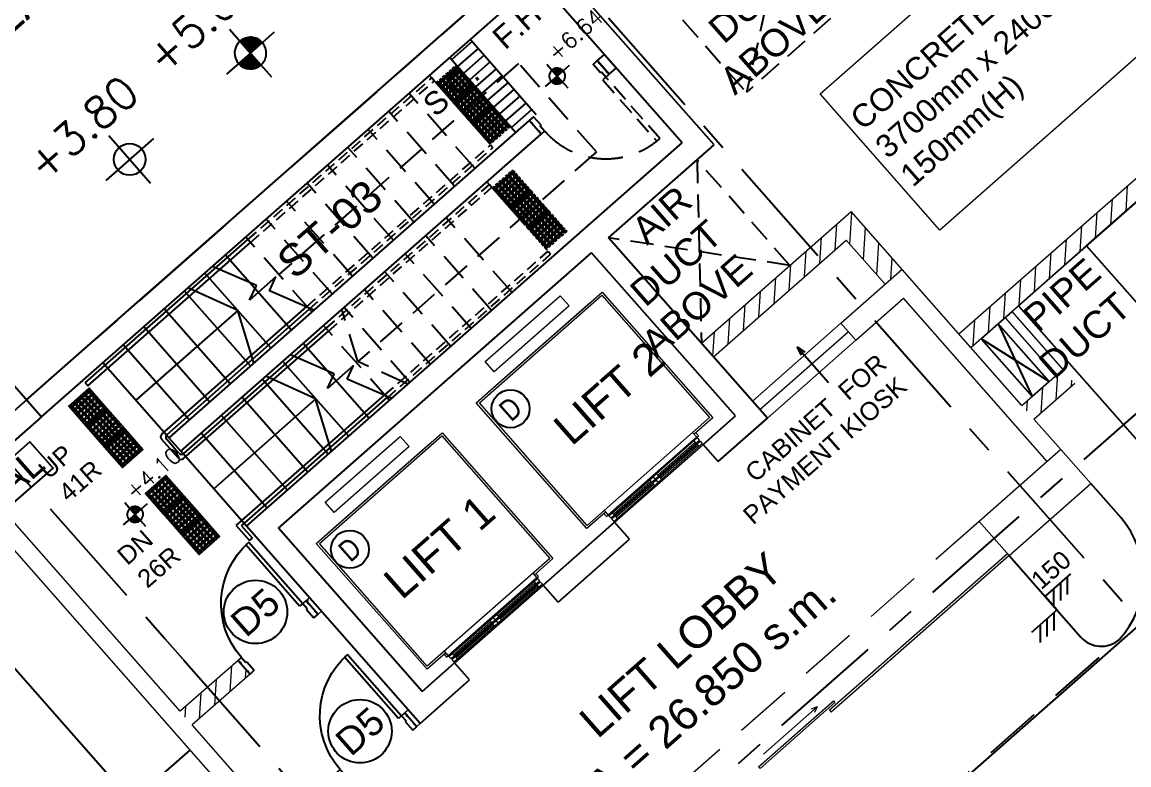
# Model space of a CAD drawing. Header units: millimetres. Extents: x 833681652 to 834427839, y 817425676 to 818089765.
# Drawn here: x 834323288 to 834335496, y 818002638 to 818010835 of the extents above; entities that cross this region are included whole.
import ezdxf
from ezdxf.enums import TextEntityAlignment as Align

# ---------------------------------------------------------------- set-up
doc = ezdxf.new("R2010")
doc.units = ezdxf.units.MM
doc.header["$LTSCALE"] = 100
for name, pattern in [('3B50A-DLN-ARC-DWG-1001-P00-LB01$0$Hidden', [9.525, 6.35, -3.175]), ('Grid Line', [22.225, 12.7, -3.175, 3.175, -3.175]), ('Hidden', [9.525, 6.35, -3.175]), ('HIDDEN2', [4.7625, 3.175, -1.5875]), ('HIDDENX2', [19.05, 12.7, -6.35])]:
    doc.linetypes.add(name, pattern=pattern)
for name, color, linetype in [('000-Tactile-l', 8, 'Continuous'), ('3B50A-DLN-ARC-DWG-1001-P00-LB01$0$DLN240__', 1, 'Continuous'), ('3B50A-DLN-ARC-DWG-1001-P00-LB01$0$DLN810__', 7, 'Continuous'), ('A-COLS', 3, 'Continuous'), ('DLN020__', 6, 'Continuous'), ('DLN030_1', 1, 'Continuous'), ('DLN0401_', 7, 'Continuous'), ('DLN0402_Room Number', 7, 'Continuous'), ('DLN043__Room Name', 7, 'Continuous'), ('DLN210__', 7, 'Continuous'), ('DLN220__', 7, 'Continuous'), ('DLN240__', 1, 'Continuous'), ('DLN280__', 3, 'Continuous'), ('DLN323__Window & Door openings', 7, 'Continuous'), ('DLN580__', 4, 'Continuous'), ('DLN660', 1, 'Continuous'), ('DLN810__', 1, 'Continuous'), ('FITDOOR', 7, 'Continuous'), ('HOZE REEL', 1, 'Continuous'), ('LEVEL', 7, 'Continuous'), ('MARK', 7, 'Continuous')]:
    doc.layers.add(name, color=color, linetype=linetype)
for name, color, linetype, lineweight in [('A-DOOR', 6, 'Continuous', 9), ('A-EQPM', 6, 'Continuous', 9), ('A-GENM', 6, 'Continuous', 9), ('A-PLINTH', 2, 'Continuous', 9), ('A-WALL', 7, 'Continuous', 9), ('DLN040__', 3, 'Continuous', 0), ('Pump Station Outline', 5, 'Hidden', 9)]:
    doc.layers.add(name, color=color, linetype=linetype, lineweight=lineweight)
doc.layers.add('HCL620_C', color=7, linetype='Hidden', lineweight=18, plot=False)
doc.styles.add('romans', font='romans.shx')
doc.styles.get("Standard").update_dxf_attribs({"font": 'swiss.ttf'})
doc.styles.add('Swis721tBT', font='swissl.ttf')
doc.dimstyles.new('INTDIM', dxfattribs={"dimtxt": 200, "dimasz": 125, "dimexe": 100, "dimexo": 150, "dimgap": 80, "dimtad": 1, "dimdec": 0, "dimzin": 9, "dimdsep": 46, "dimtxsty": 'Swis721tBT', "dimblk": 'OPEN30', "dimcen": -125, "dimclrd": 256, "dimclre": 256, "dimclrt": 2, "dimaunit": 1, "dimadec": 1, "dimazin": 0, "dimtfac": 0.444444, "dimtdec": 0, "dimtix": 1, "dimtmove": 2, "dimatfit": 3, "dimldrblk": 'OPEN30', "dimfxl": 0, "dimtolj": 1, "dimlwd": -1, "dimlwe": -1, "dimarcsym": 0})
doc.dimstyles.new('INTDIM350', dxfattribs={"dimtxt": 350, "dimasz": 200, "dimexe": 100, "dimexo": 150, "dimgap": 100, "dimtad": 1, "dimdec": 0, "dimzin": 9, "dimdsep": 46, "dimtxsty": 'Swis721tBT', "dimblk": 'OPEN30', "dimcen": -125, "dimclrd": 256, "dimclre": 256, "dimclrt": 2, "dimaunit": 1, "dimadec": 1, "dimazin": 0, "dimtfac": 0.444444, "dimtdec": 0, "dimtix": 1, "dimtmove": 2, "dimatfit": 3, "dimldrblk": 'OPEN30', "dimfxl": 0, "dimtolj": 1, "dimlwd": -1, "dimlwe": -1, "dimarcsym": 0})
pattern_1 = [(86.3502, (834261331.75, 817978739.76), (-158.42802, 10.1057), [])]

# ---------------------------------------------------------------- blocks, each defined once
blk = doc.blocks.new('*X14')
at = {"color": 0}
for p, q in [((45956, 42700), (46156, 42700)), ((45956, 42694), (46156, 42694)), ((45957, 42688), (46156, 42688)), ((45957, 42681), (46156, 42681)), ((45958, 42675), (46156, 42675)), ((45959, 42669), (46156, 42669)), ((45960, 42662), (46156, 42662)), ((45962, 42656), (46156, 42656)), ((45964, 42650), (46156, 42650)), ((45965, 42644), (46156, 42644)), ((45968, 42638), (46156, 42638)), ((45970, 42631), (46156, 42631)), ((45973, 42625), (46156, 42625)), ((45975, 42619), (46156, 42619)), ((45978, 42612), (46156, 42612)), ((45982, 42606), (46156, 42606)), ((45986, 42600), (46156, 42600)), ((45990, 42594), (46156, 42594)), ((45994, 42588), (46156, 42588)), ((45999, 42581), (46156, 42581)), ((46004, 42575), (46156, 42575)), ((46009, 42569), (46156, 42569)), ((46015, 42562), (46156, 42562)), ((46022, 42556), (46156, 42556)), ((46029, 42550), (46156, 42550)), ((46037, 42544), (46156, 42544)), ((46047, 42538), (46156, 42538)), ((46057, 42531), (46156, 42531)), ((46069, 42525), (46156, 42525)), ((46083, 42519), (46156, 42519)), ((46102, 42512), (46156, 42512)), ((46133, 42506), (46156, 42506))]:
    blk.add_line(p, q, dxfattribs=at)
blk = doc.blocks.new('*X13')
at = {"color": 0}
for p, q in [((46156, 42900), (46200, 42900)), ((46156, 42894), (46222, 42894)), ((46156, 42888), (46238, 42888)), ((46156, 42881), (46250, 42881)), ((46156, 42875), (46261, 42875)), ((46156, 42869), (46271, 42869)), ((46156, 42862), (46279, 42862)), ((46156, 42856), (46287, 42856)), ((46156, 42850), (46294, 42850)), ((46156, 42844), (46300, 42844)), ((46156, 42838), (46306, 42838)), ((46156, 42831), (46311, 42831)), ((46156, 42825), (46316, 42825)), ((46156, 42819), (46320, 42819)), ((46156, 42812), (46324, 42812)), ((46156, 42806), (46328, 42806)), ((46156, 42800), (46332, 42800)), ((46156, 42794), (46335, 42794)), ((46156, 42788), (46338, 42788)), ((46156, 42781), (46341, 42781)), ((46156, 42775), (46343, 42775)), ((46156, 42769), (46345, 42769)), ((46156, 42762), (46347, 42762)), ((46156, 42756), (46349, 42756)), ((46156, 42750), (46351, 42750)), ((46156, 42744), (46352, 42744)), ((46156, 42738), (46353, 42738)), ((46156, 42731), (46354, 42731)), ((46156, 42725), (46355, 42725)), ((46156, 42719), (46355, 42719)), ((46156, 42712), (46356, 42712)), ((46156, 42706), (46356, 42706))]:
    blk.add_line(p, q, dxfattribs=at)
blk = doc.blocks.new('ELFIN')
at = {"layer": 'LEVEL'}
for p, q in [((0, 0.5), (0, 0)), ((0, 0), (-0.5, 0)), ((0, 0), (0, -0.5)), ((0.5, 0), (0, 0))]:
    blk.add_line(p, q, dxfattribs=at)
for start, end in [(90, 180), (0, 90), (180, 270), (270, 0)]:
    blk.add_arc((0, 0), 0.25, start, end, dxfattribs=at)
at = {"layer": 'LEVEL', "xscale": 0.00125, "yscale": 0.00125, "zscale": 0.00125}
for name in ['*X13', '*X14']:
    blk.add_blockref(name, (-57.695, -53.381), dxfattribs=at)
at = {"layer": 'LEVEL', "style": 'romans'}
blk.add_attdef('ELFIN', (0.254, 0.347), '', height=0.5, dxfattribs=at)
blk = doc.blocks.new('ELEX')
at = {"layer": 'LEVEL'}
for p, q in [((0, 0.5), (0, -0.5)), ((0.5, 0), (-0.5, 0))]:
    blk.add_line(p, q, dxfattribs=at)
blk.add_circle((0, 0), 0.25, dxfattribs=at)
at = {"layer": 'LEVEL', "style": 'romans'}
blk.add_attdef('ELEX', (0.257, 0.354), '', height=0.5, dxfattribs=at)
blk = doc.blocks.new('DLN_Parking - Parking - 1000 x 2400 _WL_-V14-Car Park_B2_F')
at = {"layer": 'DLN660'}
for p, q in [((0, 0), (0, 2400)), ((0, 2400), (1000, 2400)), ((1000, 2400), (1000, 0)), ((1000, 0), (0, 0))]:
    blk.add_line(p, q, dxfattribs=at)
blk = doc.blocks.new('DLN_Parking - Parking - 1000 x 2400 _WL_-1733303-Car Park_B2_F')
at = {"layer": 'DLN660'}
for p, q in [((1000, 0), (0, 0)), ((0, 0), (0, -2400)), ((1000, -2400), (1000, 0)), ((0, -2400), (1000, -2400))]:
    blk.add_line(p, q, dxfattribs=at)
blk = doc.blocks.new('DR1CD-flat-25')
at = {"layer": 'FITDOOR'}
for p, q in [((-900, 0), (-900, 45)), ((0, 45), (-900, 45)), ((0, 0), (0, 45)), ((-900, 0), (0, 0))]:
    blk.add_line(p, q, dxfattribs=at)
blk = doc.blocks.new('DR1CM-flat-23')
at = {"layer": 'FITDOOR', "color": 6}
blk.add_arc((0, 0), 900, 90, 180, dxfattribs=at)
blk = doc.blocks.new('DLN-Single Door - Opening 2 - 950 x2138 _WH_-1922936-Car Park_B2_F-flat-23')
at = {"layer": 'A-WALL', "lineweight": 25}
for p, q in [((-100, 500), (100, 500)), ((-100, -500), (100, -500))]:
    blk.add_line(p, q, dxfattribs=at)
at = {"layer": 'FITDOOR'}
for p, q in [((-100, 450), (-100, 500)), ((-100, 500), (-63, 500)), ((-63, 488), (-63, 500)), ((62, 500), (100, 500)), ((62, 488), (62, 500)), ((100, 437), (100, 500)), ((-100, 450), (-25, 450)), ((-25, 437), (-25, 450)), ((-25, 437), (100, 437)), ((-100, -450), (-25, -450)), ((-100, -450), (-100, -500)), ((-63, -488), (-63, -500)), ((-25, -438), (100, -438)), ((-25, -438), (-25, -450)), ((62, -488), (62, -500)), ((100, -438), (100, -500)), ((-100, -500), (-63, -500)), ((62, -500), (100, -500))]:
    blk.add_line(p, q, dxfattribs=at)
at = {"layer": 'A-WALL'}
for name in ['DR1CM-flat-23', 'DR1CD-flat-25']:
    blk.add_blockref(name, (-100, -450), dxfattribs=at)
blk = doc.blocks.new('DLN-Single Door - Opening 5 -  950 x 2025 _WH_-1665005-Car Park_B2_F-flat-23')
at = {"layer": 'A-WALL'}
blk.add_blockref('DLN-Single Door - Opening 2 - 950 x2138 _WH_-1922936-Car Park_B2_F-flat-23', (0, 5), dxfattribs=at)
blk = doc.blocks.new('arrow')
at = {"layer": 'DLN240__', "color": 1}
for p, q in [((1165493093, 63642570, 0), (1165492870, 63643048, 0)), ((1165493387, 63641954, 0), (1165493164, 63642432, 0))]:
    blk.add_line(p, q, dxfattribs=at)
at = {"layer": 'DLN240__', "color": 0}
for p, q in [((1165492931, 63642498, 0), (1165493093, 63642570, 0)), ((1165493317, 63642500, 0), (1165492931, 63642498, 0)), ((1165493164, 63642432, 0), (1165493317, 63642500, 0))]:
    blk.add_line(p, q, dxfattribs=at)
blk = doc.blocks.new('A$C456E18C3')
at = {"layer": 'A-EQPM'}
for p, q in [((12, -650, 0), (12, 650, 0)), ((59, -650, 0), (59, 650, 0)), ((30, 51, 0), (30, 600, 0)), ((77, 51, 0), (77, 600, 0))]:
    blk.add_line(p, q, dxfattribs=at)
at = {"layer": 'A-GENM'}
for p, q in [((149, 650, 0), (149, 925, 0)), ((149, 925, 0), (1999, 925, 0)), ((174, -900, 0), (174, 900, 0)), ((174, 900, 0), (1974, 900, 0)), ((1974, 900, 0), (1974, -900, 0)), ((1999, 925, 0), (1999, -925, 0)), ((1999, 750, 0), (1999, -750, 0)), ((49, 650, 0), (12, 650, 0)), ((49, 650, 0), (49, 1, 0)), ((96, 650, 0), (59, 650, 0)), ((96, 650, 0), (96, 1, 0)), ((149, 675, 0), (106, 675, 0)), ((106, 675, 0), (106, 650, 0)), ((174, 650, 0), (106, 650, 0)), ((106, -650, 0), (106, 650, 0)), ((49, 600, 0), (12, 600, 0)), ((96, 600, 0), (59, 600, 0)), ((49, 51, 0), (12, 51, 0)), ((49, 1, 0), (12, 1, 0)), ((96, 51, 0), (59, 51, 0)), ((96, 1, 0), (59, 1, 0)), ((49, -1, 0), (12, -1, 0)), ((49, -51, 0), (12, -51, 0)), ((30, -600, 0), (30, -51, 0)), ((49, -1, 0), (49, -650, 0)), ((96, -1, 0), (59, -1, 0)), ((96, -51, 0), (59, -51, 0)), ((77, -600, 0), (77, -51, 0)), ((96, -1, 0), (96, -650, 0)), ((49, -600, 0), (12, -600, 0)), ((96, -600, 0), (59, -600, 0)), ((49, -650, 0), (12, -650, 0)), ((96, -650, 0), (59, -650, 0)), ((174, -650, 0), (106, -650, 0)), ((106, -650, 0), (106, -675, 0)), ((149, -675, 0), (106, -675, 0)), ((149, -925, 0), (149, -650, 0)), ((1999, -925, 0), (149, -925, 0)), ((1974, -900, 0), (174, -900, 0))]:
    blk.add_line(p, q, dxfattribs=at)
blk.add_lwpolyline([(2124, 550), (2274, 550), (2274, -550), (2124, -550)], close=True, dxfattribs=at)
at = {"layer": 'A-WALL', "color": 1}
blk.add_line((0, 650, 0), (0, -650, 0), dxfattribs=at)
blk = doc.blocks.new('DRNO')
at = {"layer": 'MARK'}
blk.add_circle((0, 0), 1, dxfattribs=at)
at = {"layer": 'MARK', "style": 'romans'}
blk.add_attdef('DRNO', text='', height=0.6, dxfattribs=at).set_placement((0, 0), align=Align.MIDDLE)
blk = doc.blocks.new('A$C17296377')
at = {"layer": 'DLN220__', "color": 4, "linetype": 'HIDDENX2', "ltscale": 0.2}
for p, q in [((600, -1253, 0), (2600, -2700)), ((2600, -1253), (600, -2700)), ((600, -1253), (600, -2700))]:
    blk.add_line(p, q, dxfattribs=at)
blk.add_lwpolyline([(600, -1253), (2600, -1253), (2600, -2700), (600, -2700)], dxfattribs=at)
blk = doc.blocks.new('_Open30')
at = {"color": 0, "linetype": 'ByBlock', "lineweight": -2}
for p, q in [((-1, 0.268), (0, 0)), ((0, 0), (-1, -0.268)), ((0, 0), (-1, 0))]:
    blk.add_line(p, q, dxfattribs=at)
blk = doc.blocks.new('hazard warning tactile')
at = {"layer": '000-Tactile-l', "ltscale": 0.015}
blk.add_lwpolyline([(0, 0), (225, 198), (423, -27), (198, -225)], close=True, dxfattribs=at)
for centre, radius in [((185, 130), 17.5), ((185, 130), 12.5), ((223, 163), 17.5), ((223, 163), 12.5), ((256, 125), 17.5), ((256, 125), 12.5), ((35, -2), 17.5), ((35, -2), 12.5), ((73, 31), 17.5), ((73, 31), 12.5), ((106, -7), 17.5), ((110, 64), 17.5), ((106, -7), 12.5), ((110, 64), 12.5), ((143, 26), 17.5), ((148, 97), 17.5), ((143, 26), 12.5), ((148, 97), 12.5), ((176, -11), 17.5), ((181, 59), 17.5), ((176, -11), 12.5), ((181, 59), 12.5), ((214, 22), 17.5), ((218, 92), 17.5), ((214, 22), 12.5), ((218, 92), 12.5), ((247, -16), 17.5), ((251, 55), 17.5), ((251, 55), 12.5), ((285, 17), 17.5), ((289, 88), 17.5), ((285, 17), 12.5), ((289, 88), 12.5), ((322, 50), 17.5), ((322, 50), 12.5), ((355, 13), 17.5), ((355, 13), 12.5), ((68, -40), 17.5), ((68, -40), 12.5), ((101, -77), 17.5), ((101, -77), 12.5), ((134, -115), 17.5), ((139, -44), 17.5), ((134, -115), 12.5), ((139, -44), 12.5), ((172, -82), 17.5), ((172, -82), 12.5), ((205, -119), 17.5), ((209, -49), 17.5), ((205, -119), 12.5), ((209, -49), 12.5), ((242, -86), 17.5), ((242, -86), 12.5), ((247, -16), 12.5), ((276, -124), 17.5), ((280, -53), 17.5), ((276, -124), 12.5), ((280, -53), 12.5), ((313, -91), 17.5), ((318, -20), 17.5), ((313, -91), 12.5), ((318, -20), 12.5), ((351, -58), 17.5), ((351, -58), 12.5), ((388, -25), 17.5), ((388, -25), 12.5), ((167, -152), 17.5), ((167, -152), 12.5), ((200, -190), 17.5), ((200, -190), 12.5), ((238, -157), 17.5), ((238, -157), 12.5)]:
    blk.add_circle(centre, radius, dxfattribs=at)
blk = doc.blocks.new('hidden hazard tactile')
at = {"layer": '000-Tactile-l', "linetype": 'HIDDEN2', "ltscale": 0.1}
blk.add_lwpolyline([(300, 0), (0, 0), (0, 300), (300, 300)], close=True, dxfattribs=at)
for centre, radius in [((25, 275), 17.5), ((25, 275), 12.5), ((75, 275), 17.5), ((75, 275), 12.5), ((125, 275), 17.5), ((125, 275), 12.5), ((175, 275), 17.5), ((175, 275), 12.5), ((225, 275), 17.5), ((225, 275), 12.5), ((275, 275), 17.5), ((275, 275), 12.5), ((25, 225), 17.5), ((25, 175), 17.5), ((25, 125), 17.5), ((25, 225), 12.5), ((25, 175), 12.5), ((25, 125), 12.5), ((75, 225), 17.5), ((75, 175), 17.5), ((75, 125), 17.5), ((75, 225), 12.5), ((75, 175), 12.5), ((75, 125), 12.5), ((125, 225), 17.5), ((125, 175), 17.5), ((125, 125), 17.5), ((125, 225), 12.5), ((125, 175), 12.5), ((125, 125), 12.5), ((175, 225), 17.5), ((175, 175), 17.5), ((175, 125), 17.5), ((175, 225), 12.5), ((175, 175), 12.5), ((175, 125), 12.5), ((225, 225), 17.5), ((225, 175), 17.5), ((225, 125), 17.5), ((225, 225), 12.5), ((225, 175), 12.5), ((225, 125), 12.5), ((275, 225), 17.5), ((275, 175), 17.5), ((275, 125), 17.5), ((275, 225), 12.5), ((275, 175), 12.5), ((275, 125), 12.5), ((25, 75), 17.5), ((25, 25), 17.5), ((25, 75), 12.5), ((25, 25), 12.5), ((75, 75), 17.5), ((75, 25), 17.5), ((75, 75), 12.5), ((75, 25), 12.5), ((125, 75), 17.5), ((125, 25), 17.5), ((125, 75), 12.5), ((125, 25), 12.5), ((175, 75), 17.5), ((175, 25), 17.5), ((175, 75), 12.5), ((175, 25), 12.5), ((225, 75), 17.5), ((225, 25), 17.5), ((225, 75), 12.5), ((225, 25), 12.5), ((275, 75), 17.5), ((275, 25), 17.5), ((275, 75), 12.5), ((275, 25), 12.5)]:
    blk.add_circle(centre, radius, dxfattribs=at)
blk = doc.blocks.new('*D232')
at = {"layer": 'Defpoints', "color": 0}
for p in [(834316210, 818011653), (834325459, 818001143), (834325459, 818001143)]:
    blk.add_point(p, dxfattribs=at)
at = {"layer": 'DLN030_1', "linetype": 'Continuous'}
for p, q in [((834316098, 818011554), (834316135, 818011587)), ((834316342, 818011503), (834325327, 818001293)), ((834325572, 818001242), (834325534, 818001209))]:
    blk.add_line(p, q, dxfattribs=at)
at = {"layer": 'DLN030_1', "xscale": 200, "yscale": 200, "zscale": 200}
for p, rotation in [((834316210, 818011653), 131.3502635480299), ((834325459, 818001143), 311.3502635480299)]:
    blk.add_blockref('_Open30', p, dxfattribs=dict(at, rotation=rotation))
at = {"layer": 'DLN030_1', "color": 2, "insert": (834320625, 818006213), "char_height": 350, "attachment_point": 5, "rotation": 131.3503, "style": 'Swis721tBT'}
blk.add_mtext('\\A1;14000', dxfattribs=at)
blk = doc.blocks.new('*D252')
at = {"layer": 'Defpoints', "color": 0}
for p in [(834335662, 818005076), (834336084, 818004597), (834328638, 817998829)]:
    blk.add_point(p, dxfattribs=at)
at = {"layer": 'DLN030_1', "linetype": 'Continuous'}
for p, q in [((834335761, 818004963), (834336150, 818004522)), ((834329177, 817998519), (834335934, 818004465)), ((834328737, 817998716), (834329093, 817998312))]:
    blk.add_line(p, q, dxfattribs=at)
at = {"layer": 'DLN030_1', "xscale": 200, "yscale": 200, "zscale": 200}
for p, rotation in [((834336084, 818004597), 41.35026354802989), ((834329027, 817998387), 221.3502635480299)]:
    blk.add_blockref('_Open30', p, dxfattribs=dict(at, rotation=rotation))
at = {"layer": 'DLN030_1', "color": 2, "insert": (834332371, 818001702), "char_height": 350, "attachment_point": 5, "rotation": 41.3503, "style": 'Swis721tBT'}
blk.add_mtext('\\A1;9400', dxfattribs=at)

msp = doc.modelspace()

# ---------------------------------------------------------------- hatches: boundary and pattern name
at = {"layer": 'A-WALL'}
h = msp.add_hatch(dxfattribs=at)
h.set_pattern_fill('ANSI31', scale=50)
h.set_pattern_definition(pattern_1)
h.paths.add_polyline_path([(834333754.8, 818007243.1), (834337358.1, 818010414.2), (834338679.5, 818008912.8), (834338829.6, 818009045), (834337376.1, 818010696.5), (834333622.7, 818007393.2)])
h = msp.add_hatch(dxfattribs=at)
h.set_pattern_fill('ANSI31', scale=50)
h.set_pattern_definition(pattern_1)
h.paths.add_polyline_path([(834330913.9, 818007141.1), (834332377.9, 818008429.6), (834332807.3, 818007941.6), (834332994.8, 818008106.6), (834332433.3, 818008744.7), (834330781.8, 818007291.3)])
h = msp.add_hatch(dxfattribs=at)
h.set_pattern_fill('ANSI31', scale=50)
h.set_pattern_definition(pattern_1)
h.paths.add_polyline_path([(834334449.7, 818006453.5), (834334900.1, 818006849.9), (834334768, 818007000.1), (834334317.6, 818006603.7)])
h = msp.add_hatch(dxfattribs=at)
h.set_pattern_fill('ANSI31', scale=50)
h.set_pattern_definition(pattern_1)
h.paths.add_polyline_path([(834326552.6, 818004301.5), (834326590.2, 818004334.5), (834326458, 818004484.6), (834326420.5, 818004451.6)])
h = msp.add_hatch(dxfattribs=at)
h.set_pattern_fill('ANSI31', scale=50)
h.set_pattern_definition(pattern_1)
h.paths.add_polyline_path([(834325163.9, 818003079.2), (834325801.9, 818003640.8), (834325669.8, 818003790.9), (834325031.7, 818003229.4)])
at = {"layer": 'Pump Station Outline', "linetype": 'Continuous'}
h = msp.add_hatch(dxfattribs=at)
h.set_pattern_fill('ANSI31', color=1, scale=150, angle=0.00007)
h.set_pattern_definition([(86.35026355, (1453995.6, 237198.8), (-475.28409174, 30.3165737), [])])
edge = h.paths.add_edge_path()
edge.add_line((834354640.1, 818002848.6), (834339550.1, 818019994.9))
edge.add_arc((834332769.1, 818014189.8), 8926.4, 40.56609, 101.81349)
edge.add_line((834330941.6, 818022927.2), (834325382.3, 818029282))
edge.add_line((834325382.3, 818029282), (834316073.9, 818021089.5))
edge.add_line((834316073.9, 818021089.5), (834312702.3, 818024882.8))
edge.add_line((834312702.3, 818024882.8), (834323801.3, 818034650.7))
edge.add_line((834323801.3, 818034650.7), (834328681.1, 818038945.1))
edge.add_line((834328681.1, 818038945.1), (834328813.1, 818038795.1))
edge.add_line((834328813.1, 818038795.1), (834334102.2, 818043449.9))
edge.add_arc((834369806, 818077546.1), 49369.2, 223.68063, 266.3964)
edge.add_line((834366703, 818028274.6), (834367678.3, 818014323.2))
edge.add_line((834367678.3, 818014323.2), (834354640.1, 818002848.6))

# ---------------------------------------------------------------- linework, layer by layer
at = {"layer": '3B50A-DLN-ARC-DWG-1001-P00-LB01$0$DLN240__', "color": 1}
msp.add_line((834328441.9, 818009495.9, -0.2), (834327781.9, 818010245.9, 0.5), dxfattribs=at)
at = {"layer": '3B50A-DLN-ARC-DWG-1001-P00-LB01$0$DLN810__', "color": 6}
for p, q in [((834328251.5, 818010620.5, -0.9), (834328026.3, 818010422.3, -0.3)), ((834328232.3, 818010642.3, -0.1), (834328959, 818009816.6, -0.5)), ((834328317.5, 818010545.4, -0.9), (834328092.3, 818010347.2, -0.3)), ((834328007.1, 818010444.1, 0.5), (834328733.8, 818009618.4, -0.5)), ((834328383.6, 818010470.4, -0.9), (834328158.4, 818010272.2, -0.3)), ((834328449.7, 818010395.3, -0.9), (834328224.5, 818010197.1, -0.3)), ((834328515.7, 818010320.2, -0.9), (834328290.5, 818010122, -0.3)), ((834328581.8, 818010245.2, -0.9), (834328356.6, 818010047, -0.3)), ((834328647.9, 818010170.1, -0.9), (834328422.6, 818009971.9, -0.3)), ((834328713.9, 818010095, -0.9), (834328488.7, 818009896.8, -0.3)), ((834328780, 818010020, -0.9), (834328554.8, 818009821.8, -0.3)), ((834328846.1, 818009944.9, -0.9), (834328620.8, 818009746.7, -0.3)), ((834328912.1, 818009869.8, -0.9), (834328686.9, 818009671.6, -0.3))]:
    msp.add_line(p, q, dxfattribs=at)
at = {"layer": '3B50A-DLN-ARC-DWG-1001-P00-LB01$0$DLN810__', "color": 1, "linetype": '3B50A-DLN-ARC-DWG-1001-P00-LB01$0$Hidden'}
msp.add_line((834328415.5, 818009071.8, 0), (834329075.5, 818008321.9, -0.7), dxfattribs=at)
at = {"layer": 'A-COLS'}
for p, q in [((834330921, 818009479.2), (834329170.3, 818011468.5)), ((834323337.4, 818006668.2), (834328592.2, 818011292.8)), ((834330568.2, 818009501.7), (834328982.6, 818011303.3)), ((834323502.6, 818006480.5), (834328757.4, 818011105.1)), ((834329592.3, 818008642.8), (834330568.2, 818009501.7)), ((834329757.5, 818008455.2), (834330921, 818009479.2)), ((834325763.8, 818005273.5), (834329592.3, 818008642.8)), ((834331508.2, 818006465.8), (834329757.5, 818008455.2)), ((834326116.6, 818005251), (834329569.8, 818008290)), ((834331155.4, 818006488.3), (834329569.8, 818008290)), ((834330798.8, 818006174.5, -0.1), (834331155.4, 818006488.3)), ((834330964, 818005986.9, -0.1), (834331508.2, 818006465.8)), ((834330964, 818005986.9, -0.1), (834330798.8, 818006174.5, -0.1)), ((834327679.7, 818003096.5), (834325763.8, 818005273.5)), ((834327702.2, 818003449.3), (834326116.6, 818005251)), ((834329034.7, 818004622, -0.1), (834329822.9, 818005315.7, -0.1)), ((834329988.1, 818005128, -0.1), (834329822.9, 818005315.7, -0.1)), ((834329199.9, 818004434.3, -0.1), (834329988.1, 818005128, -0.1)), ((834329199.9, 818004434.3, -0.1), (834329034.7, 818004622, -0.1)), ((834327702.2, 818003449.3), (834328058.8, 818003763.1, -0.1)), ((834328224, 818003575.5, -0.1), (834328058.8, 818003763.1, -0.1)), ((834327679.7, 818003096.5), (834328224, 818003575.5, -0.1))]:
    msp.add_line(p, q, dxfattribs=at)
at = {"layer": 'A-COLS', "lineweight": 18}
for p, q in [((834334745.6, 818006117.4), (834333844.7, 818005324.6)), ((834335075.9, 818005742), (834334745.6, 818006117.4)), ((834334175.1, 818004949.2), (834335075.9, 818005742)), ((834334175.1, 818004949.2), (834333844.7, 818005324.6))]:
    msp.add_line(p, q, dxfattribs=at)
at = {"layer": 'A-COLS', "elevation": -0.5}
for points in [[(834329764.9, 818010259.4), (834329841.8, 818010327.1), (834329709.6, 818010477.2), (834329632.8, 818010409.6)], [(834328882.1, 818009748.9), (834324905.2, 818006249), (834325037.3, 818006098.9), (834329014.1, 818009598.9)]]:
    msp.add_lwpolyline(points, close=True, dxfattribs=at)
at = {"layer": 'A-COLS'}
msp.add_lwpolyline([(834322271.5, 818006063.1), (834323172.3, 818006855.9), (834323502.6, 818006480.5), (834322601.8, 818005687.7)], close=True, dxfattribs=at)
at = {"layer": 'A-DOOR'}
for p, q in [((834334131.1, 818007572.4, -0.1), (834334692.6, 818006934.3, -0.1)), ((834334205, 818007639.8, -0.1), (834334766.5, 818007001.7, -0.1)), ((834331343, 818006653.5), (834332318.9, 818007512.4)), ((834331425.6, 818006559.7), (834332401.5, 818007418.5)), ((834331508.2, 818006465.8), (834332484.1, 818007324.7)), ((834334158.6, 818004968), (834332195.5, 818003240.3)), ((834334175.1, 818004949.2), (834332212, 818003221.6)), ((834331467.1, 818002757.3, -0.1), (834332058.4, 818003277.7, -0.1)), ((834332058.4, 818003277.7, -0.1), (834331991.9, 818003254.6, -0.1)), ((834332058.4, 818003277.7, -0.1), (834332027.1, 818003214.6, -0.1)), ((834332195.5, 818003240.3, -0.1), (834332212, 818003221.6, -0.1))]:
    msp.add_line(p, q, dxfattribs=at)
at = {"layer": 'A-DOOR', "elevation": -0.1}
msp.add_lwpolyline([(834331411.8, 818002617.2), (834332237.5, 818003343.9), (834332254, 818003325.2), (834331428.3, 818002598.4)], close=True, dxfattribs=at)
at = {"layer": 'A-DOOR'}
msp.add_polyline3d([(834334206.1, 818007638.5, -0.1), (834334056, 818007506.3, -0.1)], dxfattribs=at)
at = {"layer": 'A-PLINTH', "elevation": -600.1}
msp.add_lwpolyline([(834332090.9, 818010042), (834334868.4, 818012486.4), (834336189.7, 818010985), (834333412.2, 818008540.6)], close=True, dxfattribs=at)
at = {"layer": 'A-WALL', "lineweight": 18}
for p, q in [((834333622.4, 818007393.5, -0.1), (834337450.9, 818010762.9, -0.1)), ((834333754.6, 818007243.4, -0.1), (834337357.9, 818010414.5, -0.1)), ((834334317.3, 818006604, 0), (834334767.7, 818007000.4, -0.1)), ((834334449.4, 818006453.9, 0), (834334899.8, 818006850.3, 0))]:
    msp.add_line(p, q, dxfattribs=at)
at = {"layer": 'A-WALL', "lineweight": 25}
for p, q in [((834329764.9, 818010259.4, -0.5), (834329632.8, 818010409.6, -0.5)), ((834329014.2, 818009598.8, -0.5), (834328882.1, 818009748.9, -0.5))]:
    msp.add_line(p, q, dxfattribs=at)
at = {"layer": 'A-WALL'}
for p, q in [((834330781.5, 818007291.6), (834332433, 818008745)), ((834334317.3, 818006604), (834332433, 818008745)), ((834330913.6, 818007141.5), (834332377.7, 818008429.9)), ((834332807.1, 818007942, -5.2), (834332377.7, 818008429.9, -5.2)), ((834332318.9, 818007512.4), (834332994.6, 818008107)), ((834332484.1, 818007324.7), (834333009.6, 818007787.2)), ((834334595.4, 818005985.2), (834333009.6, 818007787.2)), ((834332484.1, 818007324.7), (834332318.9, 818007512.4)), ((834334745.6, 818006117.4), (834334449.4, 818006453.9)), ((834325031.5, 818003229.7), (834322752.2, 818005819.5)), ((834326103.5, 818001708.8), (834322602, 818005687.4)), ((834326457.8, 818004484.9), (834326420.2, 818004451.9)), ((834326589.9, 818004334.8), (834326552.4, 818004301.8)), ((834324671.1, 818004244.6), (834325463.9, 818003343.8)), ((834325669.5, 818003791.2), (834325031.5, 818003229.7)), ((834325801.7, 818003641.1), (834325163.6, 818003079.5)), ((834327547.9, 818003246.3), (834327510.3, 818003213.3)), ((834326121.6, 818001991.1), (834325163.6, 818003079.5)), ((834327680, 818003096.2), (834327642.5, 818003063.1))]:
    msp.add_line(p, q, dxfattribs=at)
at = {"layer": 'A-WALL', "linetype": 'HIDDENX2', "ltscale": 0.001, "elevation": -0.1}
for points in [[(834329585.8, 818010368.3), (834329632.8, 818010409.6), (834329657.5, 818010381.4), (834329764.9, 818010259.4), (834329727.4, 818010226.4), (834329677.8, 818010282.7), (834329668.4, 818010274.5)], [(834328929, 818009790.2), (834328882.1, 818009748.9), (834328906.8, 818009720.8), (834329014.2, 818009598.8), (834329051.7, 818009631.8), (834329002.2, 818009688.1), (834329011.6, 818009696.4)]]:
    msp.add_lwpolyline(points, close=True, dxfattribs=at)
at = {"layer": 'A-WALL', "lineweight": 18}
msp.add_polyline3d([(834334206.1, 818007638.5, -0.1), (834334056, 818007506.3, -0.1)], dxfattribs=at)
at = {"layer": 'DLN020__', "linetype": 'Grid Line'}
for p, q in [((834373177.8, 817961540), (834309413.1, 818033993.6)), ((834367022.1, 817956122.6), (834303257.4, 818028576.2)), ((834343882.6, 818024749), (834274544.7, 817963726.3)), ((834349300, 818018593.3), (834279962.1, 817957570.7))]:
    msp.add_line(p, q, dxfattribs=at)
at = {"layer": 'DLN0401_', "color": 4}
msp.add_lwpolyline([(834323160.8, 818005501.2), (834323628.5, 818005912.8), (834323373.7, 818006202.3), (834322906, 818005790.7)], close=True, dxfattribs=at)
at = {"layer": 'DLN0401_', "color": 0}
for centre in [(834325862.6, 818004326.1, 0.1), (834327014.9, 818003009.5, 0.1)]:
    msp.add_circle(centre, 350, dxfattribs=at)
at = {"layer": 'DLN0402_Room Number', "color": 0}
msp.add_line((834325764.1, 818005273.2), (834325763.9, 818005273.3), dxfattribs=at)
at = {"layer": 'DLN210__', "lineweight": 13}
msp.add_polyline3d([(834334056, 818007506.3, -0.1), (834334206.1, 818007638.5, -0.1)], dxfattribs=at)
at = {"layer": 'DLN220__', "color": 4, "linetype": 'HIDDENX2', "ltscale": 0.2}
for p, q in [((834331756.9, 818008150.1, 0), (834330732.9, 818009313.6, 0)), ((834330733.2, 818009313.3, 0), (834330781.7, 818007291.3)), ((834331757.2, 818008149.8, -0.1), (834329757.7, 818008454.9, -0.1))]:
    msp.add_line(p, q, dxfattribs=at)
at = {"layer": 'DLN240__', "linetype": 'HIDDEN2'}
for p, q in [((834328764.1, 818010377.8, -0.4), (834326118.3, 818008049.3, -0.2)), ((834329623, 818009401.9, -0.4), (834328764.1, 818010377.8, -0.4)), ((834328283.3, 818009222, -0.2), (834327556.6, 818010047.7, -0.2)), ((834328283.3, 818009222, -0.2), (834327556.6, 818010047.7, -0.2)), ((834328058.1, 818009023.8, -0.2), (834327331.4, 818009849.5, -0.2)), ((834328058.1, 818009023.8, -0.2), (834327331.4, 818009849.5, -0.2)), ((834327832.9, 818008825.6, -0.2), (834327106.2, 818009651.3, -0.2)), ((834327832.9, 818008825.6, -0.2), (834327106.2, 818009651.3, -0.2)), ((834327832.9, 818008825.6, -0.2), (834327106.2, 818009651.3, -0.2)), ((834327607.7, 818008627.4, -0.2), (834326881, 818009453.1, -0.2)), ((834327607.7, 818008627.4, -0.2), (834326881, 818009453.1, -0.2)), ((834329623, 818009401.9, -0.4), (834326991, 818007087.9, -0.2)), ((834327382.5, 818008429.2, -0.2), (834326655.8, 818009254.9, -0.2)), ((834327382.5, 818008429.2, -0.2), (834326655.8, 818009254.9, -0.2)), ((834327157.3, 818008231, -0.2), (834326430.6, 818009056.7, -0.2)), ((834327157.3, 818008231, -0.2), (834326430.6, 818009056.7, -0.2)), ((834326932.1, 818008032.8, -0.2), (834326205.4, 818008858.5, -0.2)), ((834326932.1, 818008032.8, -0.2), (834326205.4, 818008858.5, -0.2)), ((834326706.9, 818007834.6, -0.2), (834325980.2, 818008660.3, -0.2)), ((834326706.9, 818007834.6, -0.2), (834325980.2, 818008660.3, -0.2)), ((834328691.7, 818007849.7, -0.1), (834327965, 818008675.5, -0.8)), ((834326481.7, 818007636.4, -0.2), (834325755, 818008462.1, -0.2)), ((834326481.7, 818007636.4, -0.2), (834325755, 818008462.1, -0.2)), ((834328466.5, 818007651.6, -0.1), (834327739.8, 818008477.3, -0.8)), ((834328466.5, 818007651.6, -0.1), (834327739.8, 818008477.3, -0.8)), ((834328466.5, 818007651.6, -0.1), (834327739.8, 818008477.3, -0.8)), ((834328241.3, 818007453.4, -0.1), (834327514.6, 818008279.1, -0.8)), ((834328241.3, 818007453.4, -0.1), (834327514.6, 818008279.1, -0.8)), ((834328241.4, 818007453.3, -0.1), (834327514.7, 818008279, -0.8)), ((834328016.2, 818007255.1, -0.1), (834327289.5, 818008080.8, -0.8)), ((834327791, 818007056.9, -0.1), (834327064.3, 818007882.6, -0.8)), ((834327791, 818007056.9, -0.1), (834327064.3, 818007882.6, -0.8)), ((834327565.8, 818006858.7, -0.1), (834326839.1, 818007684.4, -0.8)), ((834327340.5, 818006660.5, -0.1), (834326613.8, 818007486.2, -0.8))]:
    msp.add_line(p, q, dxfattribs=at)
at = {"layer": 'DLN240__', "linetype": 'HIDDENX2', "ltscale": 0.1}
for p, q in [((834325779.1, 818008434.7, -0.2), (834327806, 818010218.5, -0.2)), ((834325807.7, 818008402.2, -0.2), (834327834.6, 818010186, -0.2)), ((834326428.8, 818007696.5, -0.2), (834328455.7, 818009480.3, -0.2)), ((834326454.8, 818007667, -0.2), (834328481, 818009451.5, -0.2)), ((834326640.2, 818007456.3, -0.8), (834328441.8, 818009041.9, -0.8)), ((834326666.6, 818007426.2, -0.7), (834328468.3, 818009011.8, -0.8)), ((834327287.8, 818006720.5, -0.2), (834329089.4, 818008306.1, -0.2)), ((834327316.4, 818006688, -0.2), (834329118, 818008273.6, -0.2))]:
    msp.add_line(p, q, dxfattribs=at)
at = {"layer": 'DLN240__', "ltscale": 0.5}
for p, q in [((834327834.6, 818010186, -0.2), (834327806, 818010218.5, -0.2)), ((834329089.4, 818008306.1, -0.2), (834329118, 818008273.6, -0.2))]:
    msp.add_line(p, q, dxfattribs=at)
at = {"layer": 'DLN240__'}
for p, q in [((834328455.7, 818009480.3, -0.2), (834328481, 818009451.5, -0.2)), ((834328441.8, 818009041.9, -0.8), (834328468.3, 818009011.8, -0.8)), ((834328216.6, 818008843.7, -0.8), (834328243.1, 818008813.6, -0.8)), ((834323984.5, 818006855.3, -0.2), (834325779.1, 818008434.7, -0.2)), ((834324013.1, 818006822.8, -0.2), (834325807.7, 818008402.2, -0.2)), ((834326256.5, 818007438.2, -0.2), (834325529.8, 818008263.9, -0.2)), ((834326256.5, 818007438.2, -0.2), (834325529.8, 818008263.9, -0.2)), ((834326031.3, 818007240, -0.2), (834325304.6, 818008065.8, -0.2)), ((834326031.3, 818007240, -0.2), (834325304.6, 818008065.8, -0.2)), ((834325806.1, 818007041.8, -0.2), (834325079.3, 818007867.6, -0.2)), ((834325806.1, 818007041.8, -0.2), (834325079.3, 818007867.6, -0.2)), ((834324829, 818006289.3, -0.2), (834326428.6, 818007696.7, -0.2)), ((834325667.9, 818007652.9, -0.2), (834324541.9, 818006661.9, -0.2)), ((834325580.9, 818006843.6, -0.2), (834324854.1, 818007669.4, -0.2)), ((834325580.9, 818006843.6, -0.2), (834324854.1, 818007669.4, -0.2)), ((834324885.9, 818006285.2, -0.2), (834326454.8, 818007667, -0.2)), ((834325355.7, 818006645.4, -0.2), (834324628.9, 818007471.2, -0.2)), ((834325355.7, 818006645.4, -0.2), (834324628.9, 818007471.2, -0.2)), ((834325070.8, 818006075.1, -0.2), (834326640.2, 818007456.3, -0.5)), ((834326387.4, 818007553.4, -0.2), (834326387.4, 818007553.5, -0.2)), ((834325067.2, 818006018.6, -0.2), (834326666.6, 818007426.2, -0.5)), ((834325130.5, 818006447.2, -0.2), (834324403.7, 818007273, -0.2)), ((834325130.5, 818006447.2, -0.2), (834324403.7, 818007273, -0.2)), ((834327115.3, 818006462.3, 4.6), (834326388.6, 818007288.1, 4.6)), ((834327115.3, 818006462.3, 4.6), (834326388.6, 818007288.1, 4.6)), ((834324905.2, 818006249, -0.2), (834324178.5, 818007074.8, -0.2)), ((834326890.1, 818006264.1, 4.6), (834326163.4, 818007089.9, 4.6)), ((834326890.1, 818006264.1, 4.6), (834326163.4, 818007089.9, 4.6)), ((834326729.6, 818006951.8, -0.2), (834326246.8, 818007163.2, -0.2)), ((834326944.5, 818007047.2, -0.2), (834326655.7, 818006790.8, -0.2)), ((834326655.7, 818006790.8, -0.2), (834326729.6, 818006951.8, -0.2)), ((834326874.6, 818006894.9, -0.2), (834326944.5, 818007047.2, -0.2)), ((834323984.5, 818006855.3, -0.2), (834324013.2, 818006822.7, -0.2)), ((834326664.9, 818006065.9, 4.6), (834325938.2, 818006891.7, 4.6)), ((834326664.9, 818006065.9, 4.6), (834325938.2, 818006891.7, 4.6)), ((834327357.4, 818006683.5, -0.2), (834326874.6, 818006894.9, -0.2)), ((834326526.8, 818006677, 4.6), (834325400.7, 818005686, 4.6)), ((834326439.7, 818005867.7, 4.6), (834325713, 818006693.5, 4.6)), ((834326439.7, 818005867.7, 4.6), (834325713, 818006693.5, 4.6)), ((834326214.5, 818005669.5, 4.6), (834325487.8, 818006495.3, 4.6)), ((834326214.5, 818005669.5, 4.6), (834325487.8, 818006495.3, 4.6)), ((834325010.8, 818006022.2, -0.2), (834324825.4, 818006232.8, -0.2)), ((834325014.3, 818006078.7, -0.2), (834324882.3, 818006228.8, -0.2)), ((834325037.4, 818006098.9, -0.2), (834324905.2, 818006249, -0.2)), ((834325989.3, 818005471.3, 4.6), (834325262.6, 818006297.1, 4.6)), ((834325989.3, 818005471.3, 4.6), (834325262.6, 818006297.1, 4.6)), ((834325764.1, 818005273.1, 4.6), (834325037.4, 818006098.9, 4.6))]:
    msp.add_line(p, q, dxfattribs=at)
at = {"layer": 'DLN240__', "linetype": 'ByBlock', "ltscale": 0.1}
for p, q in [((834325650.1, 818005280.3, 4.5), (834327287.2, 818006721.1, 1.7)), ((834325706.6, 818005276.7, 4.5), (834327313.7, 818006691, 2.3)), ((834325650.1, 818005280.3, 4.5), (834325797.3, 818005113, 4.5)), ((834325706.6, 818005276.7, 4.5), (834325827.3, 818005139.4, 4.5)), ((834325797.3, 818005113, 4.5), (834325827.3, 818005139.4, 4.5))]:
    msp.add_line(p, q, dxfattribs=at)
at = {"layer": 'DLN240__', "color": 3}
for points, elevation in [([(834325841.8, 818007075.6), (834325666.1, 818007653.7), (834325115.1, 818007901.4)], -0.2), ([(834326701.2, 818006100.3), (834326525.6, 818006678.3), (834325974.5, 818006926.1)], 4.6)]:
    msp.add_lwpolyline(points, dxfattribs=dict(at, elevation=elevation))
at = {"layer": 'DLN240__', "color": 1, "linetype": 'HIDDEN2', "elevation": -0.2}
msp.add_lwpolyline([(834327542, 818006840.2), (834326991, 818007087.9), (834326815.3, 818007666)], dxfattribs=at)
at = {"layer": 'DLN240__', "extrusion": (-3.02087e-05, -2.6586e-05, 1)}
for centre, start, end in [((834324855.1, 818006258.3, -46951.5), 131.34117, 221.35026), ((834325040.4, 818006047.7, -46951.5), 221.35026, 311.35026)]:
    msp.add_arc(centre, 40, start, end, dxfattribs=at)
at = {"layer": 'DLN240__', "extrusion": (1.44724e-05, -7.1251e-05, 1)}
msp.add_arc((834324912.2, 818006254, -46209.3), 40, 131.35026, 221.35026, dxfattribs=at)
at = {"layer": 'DLN240__', "extrusion": (1.07693e-05, -7.451e-05, 1)}
msp.add_arc((834325044.3, 818006103.5, -51964.7), 40, 221.35026, 311.35026, dxfattribs=at)
at = {"layer": 'DLN280__', "color": 4, "linetype": 'Continuous', "ltscale": 0.2}
for p, q in [((834334617.6, 818006868.3, -0.1), (834334056, 818007506.3, -0.1)), ((834334056, 818007506.3, -0.1), (834334429.9, 818006703.1, -0.1)), ((834334617.6, 818006868.3, -0.1), (834333868.3, 818007341.2, -0.1))]:
    msp.add_line(p, q, dxfattribs=at)
at = {"layer": 'DLN280__', "color": 4, "linetype": 'Continuous', "ltscale": 0.2, "elevation": 0}
msp.add_lwpolyline([(834334056, 818007506.3), (834333868.3, 818007341.2), (834334429.9, 818006703.1), (834334617.6, 818006868.3)], close=True, dxfattribs=at)
at = {"layer": 'DLN810__'}
for p, q in [((834335075.9, 818005742), (834335406.2, 818005366.7, 0)), ((834334175.1, 818004949.2), (834334967.9, 818004048.4))]:
    msp.add_line(p, q, dxfattribs=at)
at = {"layer": 'DLN810__', "linetype": 'Hidden'}
for p, q in [((834329686.1, 817999000.4), (834335391.2, 818004021.3)), ((834325140.7, 818002802.8), (834320298.8, 817998541.5, 0))]:
    msp.add_line(p, q, dxfattribs=at)
at = {"layer": 'DLN810__', "extrusion": (-2.73155e-05, 3.10376e-05, 1)}
msp.add_arc((834334645.2, 818004702.7, 2598.6), 1009.9, 317.59811, 41.12799, dxfattribs=at)
at = {"layer": 'DLN810__'}
msp.add_arc((834335193.1, 818004246.6), 300, 221.35026, 311.35026, dxfattribs=at)
at = {"layer": 'FITDOOR'}
for p, q in [((834329585.8, 818010368.3, -0.5), (834329632.8, 818010409.6, -0.5)), ((834329657.5, 818010381.4, -0.5), (834329632.8, 818010409.6, -0.5)), ((834329648.5, 818010373.5, -0.5), (834329657.5, 818010381.4, -0.5)), ((834329668.4, 818010274.5, -0.5), (834329677.8, 818010282.7, -0.5)), ((834329727.4, 818010226.4, -0.5), (834329677.8, 818010282.7, -0.5)), ((834329727.4, 818010226.4, -0.5), (834329764.9, 818010259.4, -0.5)), ((834329731.1, 818010279.7, -0.5), (834329740.1, 818010287.6, -0.5)), ((834329764.9, 818010259.4, -0.5), (834329740.1, 818010287.6, -0.5)), ((834329727.4, 818010226.4, -0.5), (834329693.6, 818010196.7, -0.5)), ((834328929, 818009790.2, -0.5), (834328882.1, 818009748.9, -0.5)), ((834328906.8, 818009720.8, -0.5), (834328882.1, 818009748.9, -0.5)), ((834328915.9, 818009728.7, -0.5), (834328906.8, 818009720.8, -0.5)), ((834329011.6, 818009696.4, -0.5), (834329002.2, 818009688.1, -0.5)), ((834329051.7, 818009631.8, -0.5), (834329002.2, 818009688.1, -0.5)), ((834328998.4, 818009634.9, -0.5), (834328989.4, 818009626.9, -0.5)), ((834329014.2, 818009598.8, -0.5), (834328989.4, 818009626.9, -0.5)), ((834329051.7, 818009631.8, -0.5), (834329014.2, 818009598.8, -0.5)), ((834330321.9, 818009550.8, -0.5), (834330288.2, 818009521.1, -0.5))]:
    msp.add_line(p, q, dxfattribs=at)
at = {"layer": 'FITDOOR', "linetype": 'Hidden', "ltscale": 0.3}
for p, q in [((834329668.4, 818010274.5, -0.5), (834329585.8, 818010368.3, -0.5)), ((834329693.6, 818010196.7, -0.5), (834330288.2, 818009521.1, -0.5)), ((834330321.9, 818009550.8, -0.5), (834329727.4, 818010226.4, -0.5)), ((834329011.6, 818009696.4, -0.5), (834328929, 818009790.2, -0.5))]:
    msp.add_line(p, q, dxfattribs=at)
at = {"layer": 'FITDOOR', "color": 6, "linetype": 'HIDDENX2', "ltscale": 0.3}
msp.add_arc((834329727.4, 818010226.4, -0.5), 900, 221.35024, 311.35025, dxfattribs=at)
at = {"layer": 'HCL620_C'}
msp.add_line((834333844.7, 818005324.6), (834328590, 818000699.9), dxfattribs=at)
at = {"layer": 'LEVEL'}
for p, q in [((834334745.3, 818004452.3, 0.1), (834334744.8, 818004651.1, 0)), ((834334820.4, 818004518.3, 0.1), (834334819.9, 818004717.1, 0)), ((834334670.3, 818004386.4, 0.1), (834334669.7, 818004585.2, 0)), ((834334670.3, 818004386.2, 0.1), (834334670.3, 818004386.5, 0.1)), ((834334671.3, 818004120.1, 0.1), (834334670.8, 818004319.4, 0)), ((834334521.2, 818003988, 0.1), (834334520.7, 818004187.2, 0)), ((834334596.3, 818004054, 0.1), (834334595.7, 818004253.3, 0))]:
    msp.add_line(p, q, dxfattribs=at)
msp.add_lwpolyline([(834334852.5, 818004745.7), (834334571.5, 818004498.8), (834334703.8, 818004348.4), (834334422.3, 818004100.7)], dxfattribs=at)

# ---------------------------------------------------------------- block references
for name, p, rotation in [('hidden hazard tactile', (834328052.6, 818009938.2, -0.5), 41.35019582796014), ('hidden hazard tactile', (834328250.8, 818009713, -0.5), 41.35019582796014), ('hidden hazard tactile', (834328449, 818009487.8, -0.5), 41.35019582796014), ('hidden hazard tactile', (834328673.3, 818008778.8, -0.2), 41.35019582796014), ('hidden hazard tactile', (834328871.5, 818008553.6, -0.2), 41.35019582796014), ('hidden hazard tactile', (834329069.7, 818008328.4, -0.2), 41.35019582796014), ('hazard warning tactile', (834324224.1, 818006568.8, -0.2), 179.9995904953605), ('hazard warning tactile', (834324422.3, 818006343.6, -0.2), 179.9995904953605), ('hazard warning tactile', (834324620.5, 818006118.4, -0.2), 179.9995904953605), ('hazard warning tactile', (834325070, 818005607.7, -0.2), 179.9995904953605), ('hazard warning tactile', (834325268.2, 818005382.5, -0.2), 179.9995904953605), ('hazard warning tactile', (834325466.4, 818005157.3, -0.2), 179.9995904953605)]:
    msp.add_blockref(name, p, dxfattribs=dict(rotation=rotation))
at = {"layer": 'A-WALL'}
for name, p, rotation in [('arrow', (1453995.6, 237198.8, -0.1), 41.35026354792087), ('A$C456E18C3', (834330311.1, 818005744.8, 0), 131.3502635308921), ('A$C456E18C3', (834328547, 818004192.3, 0), 131.3502635308921)]:
    msp.add_blockref(name, p, dxfattribs=dict(at, rotation=rotation))
at = {"layer": 'DLN323__Window & Door openings', "xscale": -1, "rotation": 131.3502633797959}
for p in [(834326114.7, 818004049.8), (834327204.8, 818002811.2)]:
    msp.add_blockref('DLN-Single Door - Opening 5 -  950 x 2025 _WH_-1665005-Car Park_B2_F-flat-23', p, dxfattribs=at)
at = {"layer": 'DLN660'}
for name, p, rotation in [('DLN_Parking - Parking - 1000 x 2400 _WL_-V14-Car Park_B2_F', (834335781.4, 818009027.2, -0.1), 221.3502635823492), ('DLN_Parking - Parking - 1000 x 2400 _WL_-1733303-Car Park_B2_F', (834334280.1, 818007705.8, -0.1), 41.35026358234858)]:
    msp.add_blockref(name, p, dxfattribs=dict(at, rotation=rotation))
at = {"layer": 'DLN810__', "rotation": 41.35026354492452}
msp.add_blockref('A$C17296377', (834329042.9, 818011688.9), dxfattribs=at)
at = {"layer": 'LEVEL'}
ref = msp.add_blockref('ELFIN', (834325806.5, 818010492.6, -0.1), dxfattribs=dict(at, xscale=699.9999999999999, yscale=699.9999999999999, zscale=699.9999999999999, rotation=41.35026354792134))
ref.add_attrib('ELFIN', '+5.05', (834324840.8, 818010241.5, -0.1), dxfattribs={"height": 350, "rotation": 41.35026, "style": 'romans'})
at = {"layer": 'LEVEL', "xscale": 349.9999999999999, "yscale": 349.9999999999999, "zscale": 349.9999999999999, "rotation": 41.3502635479209}
for p, values in [((834329190.1, 818010239.8, -0.4), {'ELFIN': '+6.64'}), ((834324534.4, 818005402.9, 0), {'ELFIN': '+4.10'})]:
    msp.add_blockref('ELFIN', p, dxfattribs=at).add_auto_attribs(values)
at = {"layer": 'LEVEL'}
ref = msp.add_blockref('ELEX', (834324473.8, 818009319.7), dxfattribs=dict(at, xscale=700.0000000000001, yscale=700.0000000000001, zscale=700.0000000000001, rotation=41.35026354792075))
ref.add_attrib('ELEX', '+3.80', (834323524.5, 818009059.3), dxfattribs={"height": 350, "rotation": 41.35026, "style": 'romans'})
at = {"layer": 'MARK'}
ref = msp.add_blockref('DRNO', (834328675.5, 818006567.8, -0.1), dxfattribs=dict(at, xscale=209.2083175635669, yscale=209.2083175635669, zscale=209.2083175635669, rotation=41.35026348706949))
ref.add_attrib('DRNO', 'D', dxfattribs={"height": 236.7, "rotation": 41.35026, "width": 0.8}).set_placement((834328675.5, 818006567.8, -0.1), align=Align.MIDDLE)
ref = msp.add_blockref('DRNO', (834326903.5, 818005016.8, -0.1), dxfattribs=dict(at, xscale=209.2083175635669, yscale=209.2083175635669, zscale=209.2083175635669, rotation=41.35026348706949))
ref.add_attrib('DRNO', 'D', dxfattribs={"height": 236.7, "rotation": 41.35026, "width": 0.8}).set_placement((834326903.5, 818005016.8, -0.1), align=Align.MIDDLE)

# ---------------------------------------------------------------- texts
at = {"layer": 'DLN0401_', "color": 4}
msp.add_text('AL', height=300, rotation=41.3502, dxfattribs=at).set_placement((834323175.4, 818005582.6))
at = {"layer": 'DLN0401_', "style": 'Swis721tBT'}
for p in [(834325858.6, 818004323.1, 0.1), (834327014.9, 818003009.5, 0.1)]:
    msp.add_text('D5', height=300, rotation=41.3502, dxfattribs=at).set_placement(p, align=Align.MIDDLE_CENTER)
at = {"layer": 'DLN0401_', "color": 0, "char_height": 350, "width": 4723.109, "attachment_point": 1, "rotation": 41.3502, "line_spacing_factor": 1.00667}
for s, insert in [('AREA = 89.367 s.m.', (834322351.9, 818010444.7)), ('AREA = 26.850 s.m.', (834328734.1, 818001809.5))]:
    msp.add_mtext(s, dxfattribs=dict(at, insert=insert))
at = {"layer": 'DLN040__', "insert": (834332397.4, 818009818.2, 0), "char_height": 250, "attachment_point": 1, "rotation": 41.3502}
msp.add_mtext_dynamic_manual_height_columns('\\A1;CONCRETE PLINTH\\P3700mm x 2400mm x 150mm(H)', width=3617.757, gutter_width=1, heights=[1629.5], dxfattribs=at)
at = {"layer": 'DLN040__', "char_height": 200, "width": 829.07, "attachment_point": 1, "rotation": 41.35026, "line_spacing_factor": 1.00667}
for s, insert in [('UP\\P41R', (834323446.3, 818005930.9, 0)), ('DN\\P26R', (834324315.2, 818004980.5, -0.1))]:
    msp.add_mtext(s, dxfattribs=dict(at, insert=insert))
at = {"layer": 'DLN043__Room Name', "attachment_point": 3, "rotation": 41.35026, "line_spacing_factor": 1.00667}
for s, insert, char_height, width in [('AIR  DUCT\\PABOVE', (834331370.1, 818011954.8, 0), 300, 829.07), ('AIR  DUCT\\PABOVE', (834330505.5, 818009051.5), 300, 829.07), ('PIPE DUCT', (834335013.8, 818008253.4, 0.1), 300, 829.07), ('CABINET  FOR PAYMENT KIOSK', (834332710.3, 818007188.6, -0.1), 200, 2507.403)]:
    msp.add_mtext(s, dxfattribs=dict(at, insert=insert, char_height=char_height, width=width))
at = {"layer": 'DLN043__Room Name', "linetype": 'HIDDENX2', "insert": (834326298.1, 818007977.4, -0.3), "char_height": 350, "attachment_point": 7, "rotation": 41.35026}
msp.add_mtext_dynamic_manual_height_columns('ST-03', width=1272.488, gutter_width=1, heights=[0], dxfattribs=at)
at = {"layer": 'DLN043__Room Name', "char_height": 350, "attachment_point": 3, "rotation": 41.35026}
for s, width, insert in [('LIFT 2', 1808.189, (834330177.5, 818007342.8, -0.1)), ('LIFT 1', 1477.166, (834328303.7, 818005644.5)), ('LIFT LOBBY', 3042.228, (834331482.4, 818005010))]:
    msp.add_mtext_dynamic_manual_height_columns(s, width=width, gutter_width=1, heights=[0], dxfattribs=dict(at, insert=insert))
at = {"layer": 'DLN580__', "insert": (834328450.5, 818010706.6, -0.1), "char_height": 250, "attachment_point": 1, "rotation": 41.35026}
msp.add_mtext_dynamic_manual_height_columns('F.H.', width=655.972, gutter_width=1, heights=[0], dxfattribs=at)
at = {"layer": 'HOZE REEL', "color": 6, "insert": (834327683, 818009965.2, -0.7), "char_height": 250, "attachment_point": 1, "rotation": 41.41814}
msp.add_mtext_dynamic_manual_height_columns('S.C.', width=4603.783, gutter_width=1, heights=[0], dxfattribs=at)
at = {"layer": 'LEVEL', "insert": (834334396.1, 818004712.3, 0), "char_height": 200, "attachment_point": 1, "rotation": 41.35026}
msp.add_mtext_dynamic_manual_height_columns('150', width=1012.421, gutter_width=1500, heights=[0], dxfattribs=at)

# ---------------------------------------------------------------- dimensions: what is measured, and where the dimension line sits
at = {"layer": 'DLN030_1'}
for base, p1, p2, angle, picture, middle in [((834325459.4, 818001143.2, 0), (834316210.1, 818011652.8, 0), (834325459.4, 818001143.2, 0), 131.35026, '*D232', (834320624.6, 818006213.1, 0)), ((834336083.7, 818004596.9), (834328638.1, 817998828.9), (834335662.4, 818005075.6), 41.35026, '*D252', (834332370.6, 818001701.9))]:
    dim = msp.add_linear_dim(base=base, p1=p1, p2=p2, angle=angle, dimstyle='INTDIM350', dxfattribs=at)
    dim.commit()
    dim.dimension.update_dxf_attribs({"geometry": picture, "text_midpoint": middle})

# ---------------------------------------------------------------- leaders
at = {"layer": 'DLN030_1', "color": 1}
msp.add_leader([(834331837.5, 818007251), (834332183.8, 818006857.5)], dimstyle='INTDIM', override={"dimtxt": 100, "dimasz": 100, "dimgap": 30, "dimtad": 0, "dimarcsym": 2}, dxfattribs=at)

doc.saveas('drawing.dxf')
